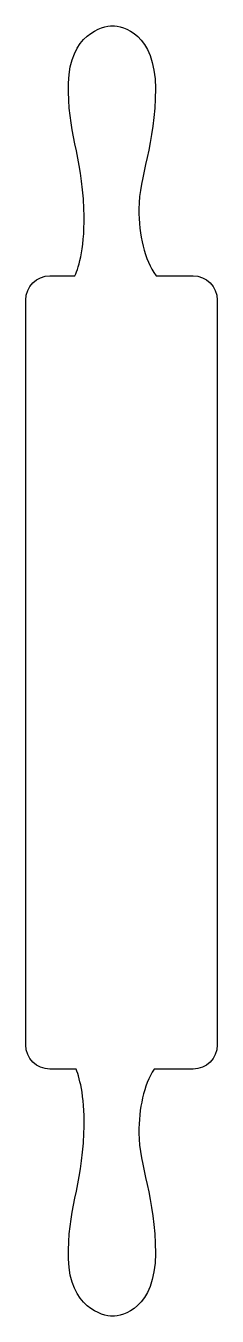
# Model space of a CAD drawing. Header units: centimetres. Extents: x -1.3 to 1.3, y -8.5 to 8.5.
import ezdxf

# ---------------------------------------------------------------- set-up
doc = ezdxf.new("R2010")
doc.units = ezdxf.units.CM
doc.header["$MEASUREMENT"] = 0
doc.layers.add('Camada 1', color=7, linetype='Continuous')

msp = doc.modelspace()

# ---------------------------------------------------------------- linework, layer by layer
at = {"layer": 'Camada 1'}
msp.add_open_spline([(-0.70165, 7.76858), (-0.71623, 7.12786), (-0.52679, 6.82198), (-0.49776, 6.10853), (-0.49776, 6.10853), (-0.47747, 5.61204), (-0.5629, 5.34137), (-0.61688, 5.22252), (-0.61688, 5.22252), (-0.61688, 5.22252), (-0.94647, 5.22252), (-0.94647, 5.22252), (-0.94647, 5.22252), (-1.12326, 5.22254), (-1.26669, 5.07922), (-1.26669, 4.90216), (-1.26669, 4.90216), (-1.26669, 4.90216), (-1.26669, -4.94071), (-1.26669, -4.94071), (-1.26669, -4.94071), (-1.26669, -5.11761), (-1.12326, -5.26104), (-0.94646, -5.26104), (-0.94646, -5.26104), (-0.94646, -5.26104), (-0.60037, -5.26104), (-0.60037, -5.26104), (-0.60037, -5.26104), (-0.54743, -5.39547), (-0.47935, -5.65985), (-0.49763, -6.10826), (-0.49763, -6.10826), (-0.52676, -6.82184), (-0.7162, -7.12762), (-0.70152, -7.76828), (-0.70152, -7.76828), (-0.68707, -8.409), (-0.25014, -8.52557), (-0.11912, -8.52557), (-0.11912, -8.52557), (0.0119, -8.52557), (0.44868, -8.42357), (0.44868, -7.69544), (0.44868, -7.69544), (0.44868, -6.96741), (0.23037, -6.53048), (0.23037, -6.10826), (0.23037, -6.10826), (0.23037, -5.77814), (0.29294, -5.47516), (0.43159, -5.26104), (0.43159, -5.26104), (0.43159, -5.26104), (0.94644, -5.26104), (0.94644, -5.26104), (0.94644, -5.26104), (1.12334, -5.26104), (1.26669, -5.11758), (1.26669, -4.94071), (1.26669, -4.94071), (1.26669, -4.94071), (1.26669, 4.90216), (1.26669, 4.90216), (1.26669, 4.90216), (1.26669, 5.07919), (1.12334, 5.22252), (0.94644, 5.22252), (0.94644, 5.22252), (0.94644, 5.22252), (0.45807, 5.22252), (0.45807, 5.22252), (0.45807, 5.22252), (0.30083, 5.43792), (0.2304, 5.75801), (0.2304, 6.10853), (0.2304, 6.10853), (0.2304, 6.53075), (0.44871, 6.96771), (0.44871, 7.69558), (0.44871, 7.69558), (0.44868, 8.42371), (0.01193, 8.5256), (-0.11912, 8.5256), (-0.11912, 8.5256), (-0.2503, 8.5256), (-0.68707, 8.40929), (-0.70165, 7.76858)], degree=3, knots=[0, 0, 0, 0, 0.04347826, 0.04347826, 0.04347826, 0.04347826, 0.08695652, 0.08695652, 0.08695652, 0.08695652, 0.13043478, 0.13043478, 0.13043478, 0.13043478, 0.17391304, 0.17391304, 0.17391304, 0.17391304, 0.2173913, 0.2173913, 0.2173913, 0.2173913, 0.26086957, 0.26086957, 0.26086957, 0.26086957, 0.30434783, 0.30434783, 0.30434783, 0.30434783, 0.34782609, 0.34782609, 0.34782609, 0.34782609, 0.39130435, 0.39130435, 0.39130435, 0.39130435, 0.43478261, 0.43478261, 0.43478261, 0.43478261, 0.47826087, 0.47826087, 0.47826087, 0.47826087, 0.52173913, 0.52173913, 0.52173913, 0.52173913, 0.56521739, 0.56521739, 0.56521739, 0.56521739, 0.60869565, 0.60869565, 0.60869565, 0.60869565, 0.65217391, 0.65217391, 0.65217391, 0.65217391, 0.69565217, 0.69565217, 0.69565217, 0.69565217, 0.73913043, 0.73913043, 0.73913043, 0.73913043, 0.7826087, 0.7826087, 0.7826087, 0.7826087, 0.82608696, 0.82608696, 0.82608696, 0.82608696, 0.86956522, 0.86956522, 0.86956522, 0.86956522, 0.91304348, 0.91304348, 0.91304348, 0.91304348, 1, 1, 1, 1], dxfattribs=at)

doc.saveas('drawing.dxf')
